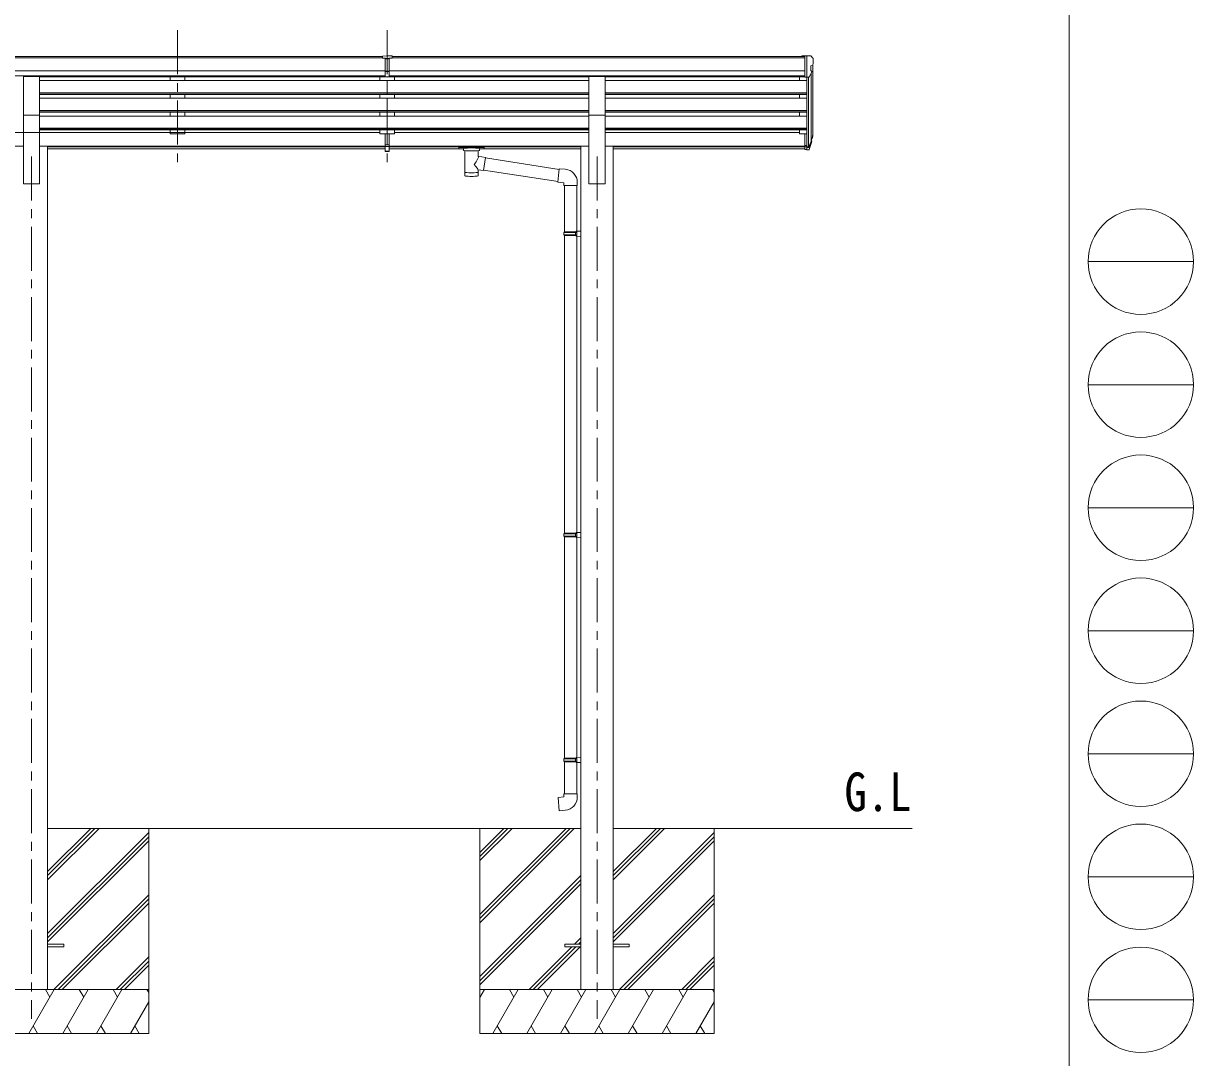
# Model space of a CAD drawing. Units: millimetres at full size, sheet at 1:30; details may follow other scales. Extents: x -8432 to 8432, y -5820 to 5820.
# Drawn here: x 4439 to 8432, y -3767 to -237 of the extents above; entities that cross this region are included whole.
import ezdxf
from ezdxf.enums import TextEntityAlignment as Align

# ---------------------------------------------------------------- set-up
doc = ezdxf.new("R2010")
doc.units = ezdxf.units.MM
doc.header["$LTSCALE"] = 30
doc.linetypes.add('CHAIN1', pattern=[8, 5, -1, 1, -1])
for name, color, linetype, lineweight in [('0-0_0', 7, 'Continuous', 9), ('0-1_本体', 5, 'CHAIN1', 9), ('0-3_ELV2', 4, 'Continuous', 9), ('0-9_OUTLINE', 7, 'Continuous', 9), ('F-0_240', 7, 'Continuous', 9)]:
    doc.layers.add(name, color=color, linetype=linetype, lineweight=lineweight)
doc.layers.add('0-7_SHAPE', color=7, linetype='Continuous')
doc.styles.add('ＭＳ ゴシック', font='')
doc.styles.get('ＭＳ ゴシック').set_extended_font_data('MS Gothic')

msp = doc.modelspace()

# ---------------------------------------------------------------- linework, layer by layer
at = {"layer": '0-0_0'}
for p, q in [((4521.39, -3160.29), (4697.02, -2984.66)), ((4521.39, -3146.14), (4682.87, -2984.66)), ((4521.39, -3132), (4668.73, -2984.66)), ((4521.39, -2984.66), (6340.99, -2984.66)), ((4866.19, -2984.66), (4866.19, -3684.65)), ((5996.19, -2984.66), (5996.19, -3684.65)), ((5996.19, -3278.83), (6290.36, -2984.66)), ((5996.19, -3292.97), (6304.51, -2984.66)), ((5996.19, -3307.12), (6318.65, -2984.66)), ((5996.19, -3094.99), (6106.52, -2984.66)), ((5996.19, -3080.84), (6092.37, -2984.66)), ((5996.19, -3066.7), (6078.23, -2984.66)), ((6451.39, -2984.66), (7472.19, -2984.66)), ((6451.39, -3160.29), (6627.02, -2984.66)), ((6451.39, -3146.14), (6612.87, -2984.66)), ((6451.39, -3132), (6598.73, -2984.66)), ((6796.19, -2984.66), (6796.19, -3684.65)), ((4521.39, -3344.13), (4866.19, -2999.33)), ((4521.39, -3358.27), (4866.19, -3013.48)), ((4521.39, -3372.42), (4866.19, -3027.62)), ((6451.39, -3344.13), (6796.19, -2999.33)), ((6451.39, -3358.27), (6796.19, -3013.48)), ((6451.39, -3372.42), (6796.19, -3027.62)), ((5996.19, -3490.96), (6340.99, -3146.17)), ((5996.19, -3505.11), (6340.99, -3160.31)), ((5996.19, -3519.25), (6340.99, -3174.45)), ((4542.99, -3534.65), (4866.19, -3211.47)), ((4557.14, -3534.65), (4866.19, -3225.61)), ((6472.99, -3534.65), (6796.19, -3211.47)), ((6487.14, -3534.65), (6796.19, -3225.61)), ((4571.28, -3534.65), (4866.19, -3239.75)), ((6501.28, -3534.65), (6796.19, -3239.75)), ((6164.63, -3534.65), (6310.13, -3389.16)), ((6178.77, -3534.65), (6324.27, -3389.16)), ((6192.91, -3534.65), (6338.41, -3389.16)), ((6319.13, -3380.16), (6340.99, -3358.3)), ((6333.27, -3380.16), (6340.99, -3372.44)), ((4755.13, -3534.65), (4866.19, -3423.6)), ((6685.13, -3534.65), (6796.19, -3423.6)), ((4769.27, -3534.65), (4866.19, -3437.74)), ((4783.41, -3534.65), (4866.19, -3451.88)), ((6699.27, -3534.65), (6796.19, -3437.74)), ((6713.41, -3534.65), (6796.19, -3451.88)), ((4866.19, -3534.65), (4066.19, -3534.65)), ((4457.34, -3684.65), (4543.94, -3534.65)), ((4528.94, -3560.64), (4513.94, -3534.65)), ((4572.81, -3684.65), (4659.41, -3534.65)), ((4644.41, -3560.64), (4629.41, -3534.65)), ((4688.28, -3684.65), (4774.88, -3534.65)), ((4744.88, -3534.65), (4759.88, -3560.64)), ((4860.35, -3534.65), (4866.19, -3544.75)), ((6796.19, -3534.65), (5996.19, -3534.65)), ((5996.19, -3562.16), (6012.06, -3534.65)), ((6040.93, -3684.65), (6127.53, -3534.65)), ((6112.53, -3560.64), (6097.53, -3534.65)), ((6156.4, -3684.65), (6243, -3534.65)), ((6228, -3560.64), (6213, -3534.65)), ((6271.87, -3684.65), (6358.47, -3534.65)), ((6343.47, -3560.64), (6328.47, -3534.65)), ((6387.34, -3684.65), (6473.94, -3534.65)), ((6458.94, -3560.64), (6443.94, -3534.65)), ((6502.81, -3684.65), (6589.41, -3534.65)), ((6574.41, -3560.64), (6559.41, -3534.65)), ((6618.28, -3684.65), (6704.88, -3534.65)), ((6674.88, -3534.65), (6689.88, -3560.64)), ((6790.35, -3534.65), (6796.19, -3544.75)), ((4803.75, -3684.65), (4866.19, -3576.52)), ((6733.75, -3684.65), (6796.19, -3576.52)), ((4472.34, -3658.67), (4487.34, -3684.65)), ((4587.81, -3658.67), (4602.81, -3684.65)), ((4703.28, -3658.68), (4718.28, -3684.65)), ((4818.75, -3658.68), (4833.75, -3684.65)), ((6055.93, -3658.68), (6070.93, -3684.65)), ((6171.4, -3658.68), (6186.4, -3684.65)), ((6286.87, -3658.67), (6301.87, -3684.65)), ((6402.34, -3658.67), (6417.34, -3684.65)), ((6517.81, -3658.67), (6532.81, -3684.65)), ((6633.28, -3658.68), (6648.28, -3684.65)), ((6748.75, -3658.68), (6763.75, -3684.65)), ((4066.19, -3684.65), (4866.19, -3684.65)), ((5996.19, -3684.65), (6796.19, -3684.65))]:
    msp.add_line(p, q, dxfattribs=at)
at = {"layer": '0-1_本体'}
for p, q in [((4964.19, -260.25), (4964.19, -737.77)), ((5680.19, -260.25), (5680.19, -737.77)), ((4466.19, -691.09), (4466.19, -3634.66)), ((6396.19, -691.09), (6396.19, -3634.66))]:
    msp.add_line(p, q, dxfattribs=at)
at = {"layer": '0-3_ELV2'}
for p, q in [((5663.69, -349.38), (-41.32, -349.38)), ((5663.69, -354.59), (-41.32, -354.59)), ((5663.69, -355.81), (5663.69, -347.97)), ((5663.69, -355.81), (5673.69, -355.81)), ((5680.19, -356.63), (5673.69, -356.23)), ((5673.69, -357.81), (5686.69, -357.81)), ((5686.69, -356.29), (5680.19, -356.6)), ((5686.69, -419.44), (5686.69, -354.16)), ((7105.69, -349.38), (5696.69, -349.38)), ((7105.69, -354.59), (5696.69, -354.59)), ((7105.69, -347.77), (7095.69, -347.86)), ((7095.69, -349.38), (7095.69, -347.86)), ((7105.69, -419.76), (7105.69, -347.77)), ((7124.19, -347.77), (7105.69, -347.77)), ((7112.19, -420.76), (7112.19, -347.77)), ((7124.19, -347.77), (7126.52, -347.92)), ((7127.28, -348.34), (7131.34, -354.15)), ((7134.19, -357.15), (7134.19, -357.77)), ((5673.69, -398.13), (-41.32, -398.13)), ((5673.69, -399.33), (5680.19, -399.49)), ((5680.19, -399.49), (5686.69, -399.33)), ((7105.69, -398.13), (5686.69, -398.13)), ((7126.19, -382.29), (7126.19, -398.56)), ((7131.65, -378.96), (7126.34, -382.03)), ((7132.18, -378.35), (7132.18, -613.01)), ((5673.69, -415.98), (-41.32, -415.98)), ((4438.69, -550.2), (4438.69, -418.4)), ((4438.69, -418.4), (4493.69, -418.4)), ((5673.69, -419.32), (4493.68, -419.32)), ((4493.68, -431.73), (6368.69, -431.73)), ((4493.69, -550.2), (4493.69, -418.4)), ((4939.19, -419.23), (4939.19, -431.73)), ((4989.19, -419.23), (4989.19, -431.63)), ((5655.19, -419.23), (5655.19, -431.73)), ((5673.69, -418.37), (5680.19, -418.77)), ((5680.19, -418.77), (5686.69, -418.37)), ((5680.19, -431.73), (5680.19, -479.43)), ((7105.69, -415.98), (5686.69, -415.98)), ((6368.69, -419.32), (5686.69, -419.32)), ((5705.19, -419.23), (5705.19, -431.63)), ((6368.69, -550.2), (6368.69, -418.4)), ((6368.69, -418.4), (6423.69, -418.4)), ((6423.69, -550.2), (6423.69, -418.4)), ((7105.69, -419.32), (6423.69, -419.32)), ((6423.69, -431.73), (7112.19, -431.73)), ((7087.19, -419.23), (7087.19, -431.73)), ((7105.69, -419.76), (7112.19, -419.76)), ((7112.19, -420.76), (7117.39, -420.44)), ((7112.19, -420.76), (7112.19, -613.38)), ((7118.18, -420.28), (7118.19, -658.16)), ((7119.81, -418.95), (7128.81, -403.35)), ((7127.21, -406.12), (7127.21, -639.72)), ((4493.68, -473.61), (6368.69, -473.61)), ((4493.68, -475.11), (6368.69, -475.11)), ((6423.69, -473.61), (7112.19, -473.61)), ((6423.69, -475.11), (7112.19, -475.11)), ((4493.68, -479.43), (6368.69, -479.43)), ((4493.68, -492.28), (6368.69, -492.28)), ((4939.19, -479.43), (4939.19, -492.28)), ((4989.19, -479.43), (4989.19, -492.28)), ((5655.19, -479.43), (5655.19, -492.28)), ((5680.19, -492.28), (5680.19, -539.97)), ((5705.19, -479.43), (5705.19, -492.28)), ((6423.69, -479.43), (7112.19, -479.43)), ((6423.69, -492.28), (7112.19, -492.28)), ((7087.19, -479.43), (7087.19, -492.28)), ((4438.69, -550.2), (4438.69, -784.66)), ((4438.69, -550.2), (4493.69, -550.2)), ((4493.68, -534.16), (6368.69, -534.16)), ((4493.68, -535.66), (6368.69, -535.66)), ((4493.68, -539.97), (6368.69, -539.97)), ((4493.68, -552.83), (6368.69, -552.83)), ((4493.69, -550.2), (4493.69, -784.66)), ((4939.19, -539.97), (4939.19, -552.73)), ((4989.19, -539.97), (4989.19, -552.83)), ((5655.19, -539.97), (5655.19, -552.73)), ((5680.19, -600.52), (5680.19, -552.83)), ((5705.19, -539.97), (5705.19, -552.83)), ((6368.69, -550.2), (6368.69, -784.66)), ((6368.69, -550.2), (6423.69, -550.2)), ((6423.69, -534.16), (7112.19, -534.16)), ((6423.69, -535.66), (7112.19, -535.66)), ((6423.69, -539.97), (7112.19, -539.97)), ((6423.69, -550.2), (6423.69, -784.66)), ((6423.69, -552.83), (7112.19, -552.83)), ((7087.19, -539.97), (7087.19, -552.83)), ((4493.68, -594.71), (6368.69, -594.71)), ((4493.68, -596.2), (6368.69, -596.2)), ((6423.69, -594.71), (7112.19, -594.71)), ((6423.69, -596.2), (7112.19, -596.2)), ((4493.68, -609.07), (4223.19, -609.07)), ((5655.19, -609.07), (4273.19, -609.07)), ((4493.68, -600.52), (6368.69, -600.52)), ((4939.19, -600.52), (4939.19, -614.01)), ((4989.19, -614.01), (4939.19, -614.01)), ((4989.19, -600.52), (4989.19, -614.01)), ((5655.19, -600.52), (5655.19, -614.01)), ((5705.19, -614.01), (5655.19, -614.01)), ((5673.69, -673.74), (5673.69, -614.01)), ((5686.69, -673.74), (5686.69, -614.01)), ((5705.19, -600.52), (5705.19, -614.01)), ((6368.69, -609.07), (5705.19, -609.07)), ((6423.69, -600.52), (7112.19, -600.52)), ((7087.19, -609.07), (6423.69, -609.07)), ((7087.19, -600.52), (7087.19, -614.01)), ((7087.19, -614.01), (7105.69, -614.01)), ((7105.69, -613.38), (7105.69, -667.41)), ((7105.69, -613.38), (7112.19, -613.38)), ((7112.19, -613.38), (7112.19, -668.15)), ((7130.49, -626.19), (7127.21, -633.25)), ((7131.09, -627.57), (7127.21, -635.52)), ((7128.78, -638.84), (7128.44, -643.25)), ((4410.99, -655.66), (4438.69, -655.66)), ((4521.39, -655.66), (4493.69, -655.66)), ((4521.38, -656.08), (5673.69, -656.08)), ((4521.38, -657.48), (5673.69, -657.48)), ((5673.69, -665.17), (4521.38, -665.17)), ((4521.39, -655.66), (4521.39, -3534.66)), ((5673.69, -651.49), (5686.69, -651.49)), ((5673.69, -656.89), (5686.69, -656.89)), ((5673.69, -672.67), (5680.19, -673.07)), ((5680.19, -673.07), (5686.69, -672.67)), ((5686.69, -656.08), (6340.99, -656.08)), ((5686.69, -657.48), (6340.99, -657.48)), ((5940.69, -665.17), (5686.69, -665.17)), ((6340.99, -665.17), (5994.69, -665.17)), ((6340.99, -655.66), (6340.99, -3534.66)), ((6340.99, -655.66), (6368.69, -655.66)), ((6451.39, -655.66), (6423.69, -655.66)), ((6451.39, -655.66), (6451.39, -3534.66)), ((6451.39, -656.08), (7105.69, -656.08)), ((6451.39, -657.48), (7105.69, -657.48)), ((7105.69, -665.17), (6451.39, -665.17)), ((7105.69, -653.51), (7112.19, -653.51)), ((7105.69, -658.39), (7112.19, -658.39)), ((7105.69, -667.41), (7112.19, -667.41)), ((7112.19, -658.41), (7117.32, -658.41)), ((7112.19, -660.22), (7117.03, -660.22)), ((7112.19, -668.15), (7117.03, -668.15)), ((7118.62, -657.73), (7126.37, -642.33)), ((7127.82, -642.68), (7119.63, -658.86)), ((7128.44, -643.25), (7119.63, -666.8)), ((4438.69, -784.66), (4493.69, -784.66)), ((6368.69, -784.66), (6423.69, -784.66)), ((4521.39, -3380.16), (4576.19, -3380.16)), ((4521.39, -3389.16), (4576.19, -3389.16)), ((4576.19, -3380.16), (4576.19, -3389.16)), ((6286.19, -3380.16), (6286.19, -3389.16)), ((6340.99, -3380.16), (6286.19, -3380.16)), ((6340.99, -3389.16), (6286.19, -3389.16)), ((6506.19, -3380.16), (6451.39, -3380.16))]:
    msp.add_line(p, q, dxfattribs=at)
for points in [[(5663.69, -347.97), (5681.69, -347.81), (5696.69, -347.94)], [(5686.69, -419.44), (5680.19, -419.83), (5673.69, -419.44), (5673.69, -354.1)], [(5686.69, -355.76), (5696.69, -355.68), (5696.69, -347.94)], [(5686.69, -400.43), (5683.43, -400.51), (5680.19, -400.59), (5676.94, -400.51), (5673.69, -400.43)], [(5686.69, -673.74), (5680.19, -674.13), (5673.69, -673.74)], [(6506.19, -3380.16), (6506.19, -3389.16), (6451.39, -3389.16)]]:
    msp.add_lwpolyline(points, dxfattribs=at)
for centre, radius, start, end in [((7126.46, -348.91), 1, 35, 86.5), ((7131.19, -357.15), 3, 0, 87), ((6932.19, -357.77), 202, 355.05096, 0), ((7126.49, -382.29), 0.3, 120, 180), ((7126.49, -398.56), 0.3, 180, 265.2833), ((7126.21, -401.85), 3, 330, 85.2833), ((7127.28, -374.59), 6.18, 315.00103, 354.2965), ((7117.21, -417.45), 3, 273.5, 330), ((7101.6, -616.69), 30.41, 341.80266, 352.8448), ((7103, -618.45), 29.53, 342.01856, 353.49194)]:
    msp.add_arc(centre, radius, start, end, dxfattribs=at)
for centre, major_axis, ratio, start_param, end_param in [((5704.76, -358.12), (24.57, -1.51), 0.121868, 3.1422238, 3.1491027), ((7127.47, -638.84), (-1.3, 0), 0.90356, 2.9359903, 4.9130961), ((7044.32, -612.21), (-87.93, 4.42), 0.541684, 3.060334, 3.2172517), ((7043.53, -618.88), (89.06, 1.43), 0.57596, 6.1985533, 6.3701348), ((7117.03, -657.51), (3, 0), 0.90356, 4.712389, 5.7595865), ((7117.03, -665.44), (-3, 0), 0.90356, 1.5707963, 2.6179939), ((7117.32, -657.05), (1.5, 0), 0.90356, 4.712389, 5.7595865), ((7042.27, -618.79), (88.05, 0), 0.90356, 5.9828017, 6.0168888), ((7041.55, -622.65), (89.07, 0), 0.90356, 6.0316505, 6.077583)]:
    msp.add_ellipse(centre, major_axis=major_axis, ratio=ratio, start_param=start_param, end_param=end_param, dxfattribs=at)
at = {"layer": '0-9_OUTLINE'}
for p, q in [((5924.19, -658.26), (5924.19, -664.01)), ((5926.19, -657.59), (6009.19, -657.59)), ((5926.19, -659.77), (6009.19, -659.77)), ((5926.19, -664.68), (5940.69, -664.68)), ((5940.69, -670.32), (5940.69, -663.77)), ((5944.79, -671.24), (5944.77, -756.68)), ((5990.59, -689.99), (5990.59, -671.24)), ((5994.69, -670.32), (5994.69, -663.77)), ((5994.69, -664.68), (6009.19, -664.68)), ((6011.19, -658.26), (6011.19, -664.01)), ((6015.8, -693.89), (5990.58, -689.98)), ((6015.8, -693.89), (6008.78, -739.15)), ((6266.79, -734.89), (6015.49, -695.91)), ((5990.6, -756.68), (5990.58, -736.02)), ((5990.58, -736.33), (6008.78, -739.15)), ((6263.12, -776.83), (6009.05, -737.41)), ((6287.8, -734.77), (6266.96, -732.95)), ((6282.87, -790.51), (6328.87, -790.51)), ((6284.99, -790.51), (6284.99, -948.72)), ((6326.99, -790.51), (6326.99, -946.16)), ((6328.87, -790.51), (6328.87, -779.6)), ((6282.99, -950.72), (6283.99, -948.72)), ((6282.99, -950.72), (6326.99, -950.72)), ((6282.99, -950.72), (6282.99, -958.72)), ((6283.99, -948.72), (6326.99, -948.72)), ((6322.51, -950.72), (6322.08, -948.72)), ((6324.99, -946.22), (6340.99, -945.75)), ((6324.99, -948.22), (6324.99, -946.22)), ((6324.99, -948.22), (6326.99, -948.22)), ((6340.99, -945.75), (6340.99, -963.69)), ((6282.99, -958.72), (6326.99, -958.72)), ((6282.99, -958.72), (6283.99, -960.72)), ((6283.99, -960.72), (6326.99, -960.72)), ((6284.99, -960.72), (6284.99, -1977.41)), ((6324.99, -963.22), (6324.99, -961.22)), ((6324.99, -963.22), (6340.99, -963.69)), ((6326.99, -963.28), (6326.99, -1974.85)), ((6282.99, -1979.41), (6283.99, -1977.41)), ((6282.99, -1979.41), (6326.99, -1979.41)), ((6282.99, -1979.41), (6282.99, -1987.41)), ((6282.99, -1987.41), (6326.99, -1987.41)), ((6282.99, -1987.41), (6283.99, -1989.41)), ((6283.99, -1977.41), (6326.99, -1977.41)), ((6283.99, -1989.41), (6326.99, -1989.41)), ((6284.99, -1989.41), (6284.99, -2745.1)), ((6322.51, -1979.41), (6322.08, -1977.41)), ((6324.99, -1974.91), (6340.99, -1974.44)), ((6324.99, -1976.91), (6324.99, -1974.91)), ((6324.99, -1976.91), (6326.99, -1976.91)), ((6324.99, -1991.91), (6324.99, -1989.91)), ((6324.99, -1991.91), (6340.99, -1992.38)), ((6326.99, -1991.97), (6326.99, -2742.54)), ((6340.99, -1974.44), (6340.99, -1992.38)), ((6282.99, -2747.1), (6283.99, -2745.1)), ((6282.99, -2747.1), (6326.99, -2747.1)), ((6282.99, -2747.1), (6282.99, -2755.1)), ((6282.99, -2755.1), (6326.99, -2755.1)), ((6282.99, -2755.1), (6283.99, -2757.1)), ((6283.99, -2745.1), (6326.99, -2745.1)), ((6322.51, -2747.1), (6322.08, -2745.1)), ((6324.99, -2742.6), (6340.99, -2742.13)), ((6324.99, -2744.6), (6324.99, -2742.6)), ((6324.99, -2744.6), (6326.99, -2744.6)), ((6340.99, -2742.13), (6340.99, -2760.07)), ((6283.99, -2757.1), (6326.99, -2757.1)), ((6284.99, -2757.1), (6284.99, -2867.1)), ((6324.99, -2759.6), (6324.99, -2757.6)), ((6324.99, -2759.6), (6340.99, -2760.07)), ((6326.99, -2759.66), (6326.99, -2867.1)), ((6282.99, -2867.1), (6328.99, -2867.1)), ((6282.99, -2877.1), (6282.99, -2867.1)), ((6328.99, -2867.1), (6328.99, -2878.01))]:
    msp.add_line(p, q, dxfattribs=at)
for points in [[(5924.19, -658.26), (5924.22, -658.06), (5924.31, -657.92), (5924.4, -657.83), (5924.51, -657.77), (5924.63, -657.72), (5924.92, -657.66), (5925.41, -657.61), (5925.95, -657.59), (5926.19, -657.59)], [(5924.19, -664.01), (5924.22, -664.21), (5924.31, -664.35), (5924.4, -664.44), (5924.51, -664.5), (5924.63, -664.55), (5924.92, -664.61), (5925.41, -664.65), (5925.95, -664.68), (5926.19, -664.68)], [(6009.19, -657.59), (6009.54, -657.6), (6010.07, -657.62), (6010.52, -657.67), (6010.82, -657.75), (6010.99, -657.85), (6011.11, -657.99), (6011.18, -658.17), (6011.19, -658.26)], [(6009.19, -664.68), (6009.54, -664.67), (6010.07, -664.65), (6010.52, -664.6), (6010.82, -664.52), (6010.99, -664.42), (6011.11, -664.28), (6011.18, -664.1), (6011.19, -664.01)], [(6266.96, -732.95), (6262.95, -778.77), (6282.87, -780.51), (6282.87, -790.51)], [(6322.51, -950.72), (6322.51, -958.72), (6322.08, -960.72)], [(6324.99, -961.22), (6326.99, -961.22), (6326.99, -948.22)], [(6322.51, -1979.41), (6322.51, -1987.41), (6322.08, -1989.41)], [(6324.99, -1989.91), (6326.99, -1989.91), (6326.99, -1976.91)], [(6322.51, -2747.1), (6322.51, -2755.1), (6322.08, -2757.1)], [(6324.99, -2757.6), (6326.99, -2757.6), (6326.99, -2744.6)], [(6287.91, -2922.84), (6267.07, -2924.67), (6263.06, -2878.84), (6282.99, -2877.1)]]:
    msp.add_lwpolyline(points, dxfattribs=at)
for centre, start, end in [((6283.87, -779.6), 0, 85), ((6283.99, -2878.01), 275, 0)]:
    msp.add_arc(centre, 45, start, end, dxfattribs=at)
for centre, major_axis, ratio, start_param, end_param in [((5926.19, -659.99), (2, 0), 0.109601, 3.1415927, 4.712389), ((5967.69, -670.24), (27.06, 0), 0.069685, 3.1415927, 6.2831853), ((5967.69, -663.77), (27, 0), 0.070066, 6.2831853, 9.424778), ((5978.69, -667.76), (16, 0), 0.361356, 6.2636979, 6.2831853), ((6009.19, -659.99), (2, 0), 0.109601, 4.712389, 6.2831853), ((5967.68, -716.52), (-22.81, -26.62), 0.234429, 1.6855472, 3.1268519), ((5970.24, -713.88), (20.32, -22.25), 0.045535, 0.0389954, 1.3075346), ((5967.69, -756.68), (22.92, 0), 0.101955, 3.1415499, 6.2833984), ((5967.69, -744.24), (22.91, 0), 0.122865, 3.1415927, 6.2831853)]:
    msp.add_ellipse(centre, major_axis=major_axis, ratio=ratio, start_param=start_param, end_param=end_param, dxfattribs=at)
at = {"layer": 'F-0_240', "color": 5}
msp.add_line((8007.94, 5820), (8007.94, -5820), dxfattribs=at)
at = {"layer": 'F-0_240', "color": 4}
for p, q in [((8072.06, -1050), (8432.06, -1050)), ((8072.06, -1470), (8432.06, -1470)), ((8072.06, -1890), (8432.06, -1890)), ((8072.06, -2310), (8432.06, -2310)), ((8072.06, -2730), (8432.06, -2730)), ((8072.06, -3150), (8432.06, -3150)), ((8072.06, -3570), (8432.06, -3570))]:
    msp.add_line(p, q, dxfattribs=at)
for centre in [(8252.05, -1050), (8252.05, -1470), (8252.05, -1890), (8252.05, -2310), (8252.05, -2730), (8252.05, -3150), (8252.05, -3570)]:
    msp.add_circle(centre, 180, dxfattribs=at)

# ---------------------------------------------------------------- texts
at = {"layer": '0-7_SHAPE', "style": 'ＭＳ ゴシック', "width": 0.85}
msp.add_text('G.L', height=132, dxfattribs=at).set_placement((7240.57, -2965.47), align=Align.BOTTOM_LEFT)

doc.saveas('drawing.dxf')
